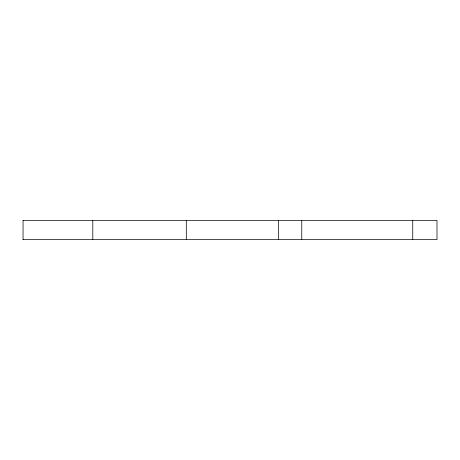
<?xml version="1.0" encoding="UTF-8"?>
<svg xmlns="http://www.w3.org/2000/svg" width="460" height="460" viewBox="0 0 460 460"><rect width="100%" height="100%" fill="white"/><g stroke="black" fill="none" stroke-linecap="round" stroke-linejoin="round"><path stroke-width="0.69" d="M23 220.403L437 220.403L437 239.597L23 239.597M412.741 220.403L412.741 239.597M301.766 220.403L301.766 239.597M278.49 220.403L278.49 239.597M186.3 220.403L186.3 239.597M92.799 220.403L92.799 239.597M23.052 220.403L23.052 239.597"/></g></svg>
